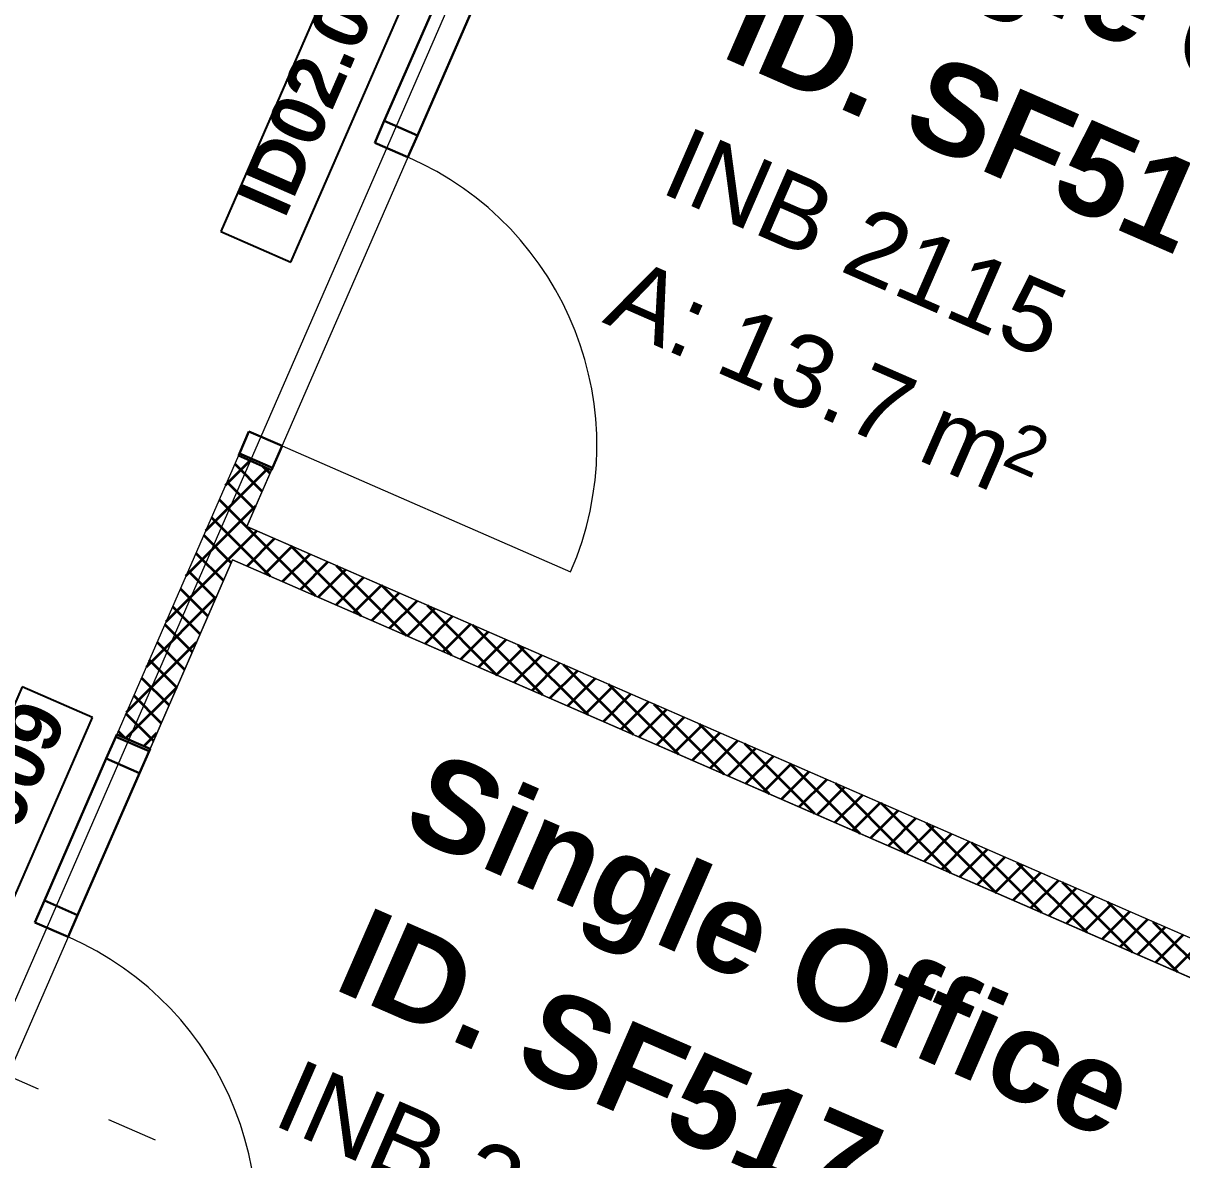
# Model space of a CAD drawing. Header units: millimetres. Extents: x -37281 to 954596, y -59787 to 956680.
# Drawn here: x 4136 to 7339, y -7704 to -4564 of the extents above; entities that cross this region are included whole.
import ezdxf
from ezdxf.enums import TextEntityAlignment as Align

# ---------------------------------------------------------------- set-up
doc = ezdxf.new("R2010")
doc.units = ezdxf.units.MM
doc.header["$MEASUREMENT"] = 0
doc.linetypes.add('Double Dashed', pattern=[1093.611073, 529.166651, -211.666656, 141.111112, -211.666656])
for name, color, linetype in [('New_A-05-M_Gross_Int_Circulation', 7, 'Continuous'), ('New_A-15-MG_Structural_Grid_Phase_2', 7, 'Continuous'), ('New_A-25-M_Wall_Int', 7, 'Continuous'), ('New_A-35-M_FFE-Zone', 7, 'Continuous'), ('New_ArchiCAD Door Markers', 7, 'Continuous'), ('New_ArchiCAD Doors', 7, 'Continuous')]:
    doc.layers.add(name, color=color, linetype=linetype)
for name, color, linetype, lineweight, true_color in [('New_A-05-M_Gross_Int_Circulation_Pen_No__74', 7, 'Continuous', 20, 0x606060), ('New_A-15-MG_Structural_Grid_Phase_2_Pen_No__222', 7, 'Continuous', 13, 0x65af33), ('New_A-35-M_FFE-Zone_Pen_No__74', 7, 'Continuous', 20, 0x606060), ('New_ArchiCAD Doors_Pen_No__43', 7, 'Continuous', 30, 0x444444), ('New_ArchiCAD Doors_Pen_No__63', 7, 'Continuous', 20, 0x606060)]:
    doc.layers.add(name, color=color, linetype=linetype, lineweight=lineweight, true_color=true_color)
for name, color, linetype, lineweight in [('New_A-25-M_Wall_Int_Pen_No__1', 7, 'Continuous', 13), ('New_A-25-M_Wall_Int_Pen_No__155', 5, 'Continuous', 35), ('New_ArchiCAD Door Markers_Pen_No__1', 7, 'Continuous', 13), ('New_ArchiCAD Door Markers_Pen_No__5', 7, 'Continuous', 25), ('New_ArchiCAD Doors_Pen_No__1', 7, 'Continuous', 13), ('New_ArchiCAD Zone Stamps_Pen_No__9', 7, 'Continuous', 13)]:
    doc.layers.add(name, color=color, linetype=linetype, lineweight=lineweight)
doc.styles.add('GENERATED_STYLE_1', font='')
doc.styles.add('GENERATED_STYLE_2', font='')
doc.styles.add('GENERATED_STYLE_3', font='')
doc.styles.add('GENERATED_STYLE_4', font='')
doc.styles.get('GENERATED_STYLE_1').set_extended_font_data('Swis721 BT', bold=True)
doc.styles.get('GENERATED_STYLE_2').set_extended_font_data('Arial', bold=True)
doc.styles.get('GENERATED_STYLE_3').set_extended_font_data('Arial')
doc.styles.get('GENERATED_STYLE_4').set_extended_font_data('Swis721 BT')
pattern_1 = [(45, (0, 0), (-35.35534, 35.35534), []), (135, (0, 0), (35.35534, 35.35534), [])]

# ---------------------------------------------------------------- blocks, each defined once
blk = doc.blocks.new('Corridor 03-Second_INB 2158_8_3', base_point=(54.1, -14767.2))
at = {"layer": 'New_A-05-M_Gross_Int_Circulation_Pen_No__74', "linetype": 'Continuous'}
blk.add_line((-4600.5, -27249.5), (6195.4, -2490.9), dxfattribs=at)
at = {"layer": 'New_ArchiCAD Zone Stamps_Pen_No__9'}
for tag, height, style, p in [('zoneNameLine2', 250, 'GENERATED_STYLE_2', (-1206.8, -16020.4)), ('ROOM_NAME', 250, 'GENERATED_STYLE_2', (-1638.9, -15832)), ('DUMMY_650', 200, 'GENERATED_STYLE_3', (-67.1, -15557.7)), ('measuredAreaCode', 200, 'GENERATED_STYLE_3', (-414.5, -16354.4)), ('ROOM_NUMBER', 200, 'GENERATED_STYLE_3', (-774.6, -16197.4)), ('DUMMY_651', 133.3, 'GENERATED_STYLE_3', (54.7, -15263.2)), ('DUMMY_649', 200, 'GENERATED_STYLE_3', (-280.5, -16047))]:
    blk.add_attdef(tag, text='', height=height, rotation=66.4404, dxfattribs=dict(at, style=style)).set_placement(p, align=Align.TOP_LEFT)
blk = doc.blocks.new('Single Office_INB 2115_9_3', base_point=(8057.8, -4933.2))
at = {"layer": 'New_A-35-M_FFE-Zone_Pen_No__74', "linetype": 'Continuous'}
for p, q in [((6092.3, -2887.2), (4754.7, -5954.6)), ((4754.7, -5954.6), (8511.8, -7592.8))]:
    blk.add_line(p, q, dxfattribs=at)
at = {"layer": 'New_ArchiCAD Zone Stamps_Pen_No__9'}
for tag, height, style, p in [('ROOM_NAME', 250, 'GENERATED_STYLE_2', (6347.7, -3992.9)), ('zoneNameLine2', 250, 'GENERATED_STYLE_2', (6159.3, -4425.1)), ('ROOM_NUMBER', 200, 'GENERATED_STYLE_3', (5970.9, -4845.8)), ('measuredAreaCode', 200, 'GENERATED_STYLE_3', (5813.8, -5205.9)), ('DUMMY_649', 200, 'GENERATED_STYLE_3', (6121.2, -5339.9)), ('DUMMY_650', 200, 'GENERATED_STYLE_3', (6610.6, -5553.3)), ('DUMMY_651', 133.3, 'GENERATED_STYLE_3', (6889.9, -5659.9))]:
    blk.add_attdef(tag, text='', height=height, rotation=336.4404, dxfattribs=dict(at, style=style)).set_placement(p, align=Align.TOP_LEFT)
blk = doc.blocks.new('Single Office_INB 2114_10_3', base_point=(5777.8, -7983.6))
at = {"layer": 'New_A-35-M_FFE-Zone_Pen_No__74', "linetype": 'Continuous'}
for p, q in [((4714.8, -6046.2), (3815.4, -8108.7)), ((8446.4, -7673.4), (4714.8, -6046.2))]:
    blk.add_line(p, q, dxfattribs=at)
at = {"layer": 'New_ArchiCAD Zone Stamps_Pen_No__9'}
for tag, height, style, p in [('ROOM_NAME', 250, 'GENERATED_STYLE_2', (5276.7, -6568.6)), ('zoneNameLine2', 250, 'GENERATED_STYLE_2', (5088.2, -7000.8)), ('ROOM_NUMBER', 200, 'GENERATED_STYLE_3', (4899.8, -7421.5)), ('measuredAreaCode', 200, 'GENERATED_STYLE_3', (4742.8, -7781.6)), ('DUMMY_649', 200, 'GENERATED_STYLE_3', (5050.2, -7915.6)), ('DUMMY_650', 200, 'GENERATED_STYLE_3', (5399.7, -8068)), ('DUMMY_651', 133.3, 'GENERATED_STYLE_3', (5679, -8174.6))]:
    blk.add_attdef(tag, text='', height=height, rotation=336.4404, dxfattribs=dict(at, style=style)).set_placement(p, align=Align.TOP_LEFT)
blk = doc.blocks.new('Wall_120_3', base_point=(4663.1, -5914.6))
at = {"layer": 'New_A-25-M_Wall_Int_Pen_No__155', "linetype": 'Continuous'}
h = blk.add_hatch(dxfattribs=at)
h.set_pattern_fill('Grid_5x5_Diagonal_0003', color=256, style=0, pattern_type=2)
h.set_pattern_definition(pattern_1)
h.paths.add_polyline_path([(4720.8, -6032.5), (4714.8, -6046.2), (8463.8, -7681), (8469.8, -7667.3), (8471, -7664.5), (8496.6, -7605.9), (8497.8, -7603.1), (8503.8, -7589.4), (4754.7, -5954.6), (4748.7, -5968.3), (4747.5, -5971.1), (4722, -6029.7)])
at = {"layer": 'New_A-25-M_Wall_Int_Pen_No__1', "linetype": 'Continuous', "flags": 128}
for points in [[(8503.8, -7589.4), (4754.7, -5954.6)], [(4714.8, -6046.2), (8463.8, -7681)], [(8471, -7664.5), (8496.6, -7605.9)], [(8496.6, -7605.9), (8497.8, -7603.1)], [(8463.8, -7681), (8469.8, -7667.3)], [(8469.8, -7667.3), (8471, -7664.5)]]:
    blk.add_lwpolyline(points, dxfattribs=at)
blk = doc.blocks.new('Door Stamp 17[16]_3', base_point=(4093.5, -7220.8))
at = {"layer": 'New_ArchiCAD Door Markers_Pen_No__5', "linetype": 'Continuous'}
for p, q in [((4133.6, -6397.7), (3743, -7293.4)), ((4327.7, -6482.4), (4133.6, -6397.7)), ((3937.1, -7378), (4327.7, -6482.4)), ((3937.1, -7378), (4327.7, -6482.4)), ((3743, -7293.4), (3937.1, -7378))]:
    blk.add_line(p, q, dxfattribs=at)
at = {"layer": 'New_ArchiCAD Door Markers_Pen_No__1', "style": 'GENERATED_STYLE_1'}
blk.add_attdef('AC_WIDO_ID', text='', height=150, rotation=66.4404, dxfattribs=at).set_placement((3960.6, -7279.9), align=Align.BOTTOM_LEFT)
blk = doc.blocks.new('Door with Sidelight on Side 2 19[17]_3')
at = {"layer": 'New_ArchiCAD Doors_Pen_No__1', "linetype": 'Continuous'}
for p, q in [((4395.3, -6528.8), (4409, -6534.8)), ((4409, -6534.8), (4411.8, -6536)), ((4411.8, -6536), (4429.2, -6543.5)), ((4429.2, -6543.5), (4452.1, -6553.5)), ((4452.1, -6553.5), (4470.4, -6561.5)), ((4470.4, -6561.5), (4473.2, -6562.7)), ((4473.2, -6562.7), (4486.9, -6568.7)), ((3791.7, -7912.9), (3805.5, -7918.9)), ((3805.5, -7918.9), (3808.2, -7920.1)), ((3808.2, -7920.1), (3825.6, -7927.7)), ((3825.6, -7927.7), (3848.6, -7937.7)), ((3848.6, -7937.7), (3866.9, -7945.7)), ((3866.9, -7945.7), (3869.6, -7946.9)), ((3869.6, -7946.9), (3883.4, -7952.9))]:
    blk.add_line(p, q, dxfattribs=at)
at = {"layer": 'New_ArchiCAD Doors_Pen_No__43', "linetype": 'Continuous'}
for p, q in [((4392.5, -6535.2), (4395.3, -6528.8)), ((4486.9, -6568.7), (4395.3, -6528.8)), ((4392.5, -6535.2), (4366.1, -6595.7)), ((4484.1, -6575.1), (4392.5, -6535.2)), ((4366.1, -6595.7), (4195, -6988)), ((4457.8, -6635.6), (4366.1, -6595.7)), ((4366.1, -6595.7), (4457.8, -6635.6)), ((4457.8, -6635.6), (4484.1, -6575.1)), ((4484.1, -6575.1), (4486.9, -6568.7)), ((4286.7, -7028), (4457.8, -6635.6)), ((4195, -6988), (4168.6, -7048.5)), ((4195, -6988), (4286.7, -7028)), ((4286.7, -7028), (4195, -6988)), ((4260.3, -7088.5), (4286.7, -7028)), ((4168.6, -7048.5), (4260.3, -7088.5)), ((3820.9, -7846), (3794.5, -7906.5)), ((3912.6, -7885.9), (3820.9, -7846)), ((3794.5, -7906.5), (3791.7, -7912.9)), ((3794.5, -7906.5), (3886.2, -7946.4)), ((3886.2, -7946.4), (3912.6, -7885.9)), ((3883.4, -7952.9), (3791.7, -7912.9)), ((3886.2, -7946.4), (3883.4, -7952.9))]:
    blk.add_line(p, q, dxfattribs=at)
at = {"layer": 'New_ArchiCAD Doors_Pen_No__63', "linetype": 'Continuous'}
blk.add_line((3912.6, -7885.9), (4710.1, -8233.7), dxfattribs=at)
blk.add_arc((3912.6, -7885.9), 870, 336.4404, 66.4404, dxfattribs=at)
at = {"layer": 'New_ArchiCAD Door Markers'}
ref = blk.add_blockref('Door Stamp 17[16]_3', (4093.5, -7220.8), dxfattribs=at)
ref.add_attrib('AC_WIDO_ID', 'ID02.009', dxfattribs={"layer": 'New_ArchiCAD Door Markers_Pen_No__1', "color": 7, "height": 150, "rotation": 66.4404, "style": 'GENERATED_STYLE_1'}).set_placement((3960.6, -7279.9), align=Align.BOTTOM_LEFT)
blk = doc.blocks.new('Door Stamp 17[17]_3', base_point=(5032.8, -5066.7))
at = {"layer": 'New_ArchiCAD Door Markers_Pen_No__5', "linetype": 'Continuous'}
for p, q in [((5072.9, -4243.6), (4682.3, -5139.3)), ((5267, -4328.2), (5072.9, -4243.6)), ((4876.4, -5223.9), (5267, -4328.2)), ((4876.4, -5223.9), (5267, -4328.2)), ((4682.3, -5139.3), (4876.4, -5223.9))]:
    blk.add_line(p, q, dxfattribs=at)
at = {"layer": 'New_ArchiCAD Door Markers_Pen_No__1', "style": 'GENERATED_STYLE_1'}
blk.add_attdef('AC_WIDO_ID', text='', height=150, rotation=66.4404, dxfattribs=at).set_placement((4899.9, -5125.4), align=Align.BOTTOM_LEFT)
blk = doc.blocks.new('Door with Sidelight on Side 2 19[18]_3')
at = {"layer": 'New_ArchiCAD Doors_Pen_No__1', "linetype": 'Continuous'}
for p, q in [((5334.6, -4374.6), (5348.3, -4380.6)), ((5348.3, -4380.6), (5351.1, -4381.8)), ((5351.1, -4381.8), (5368.5, -4389.4)), ((5368.5, -4389.4), (5391.4, -4399.4)), ((5391.4, -4399.4), (5409.7, -4407.4)), ((5409.7, -4407.4), (5412.5, -4408.6)), ((5412.5, -4408.6), (5426.2, -4414.6)), ((4731, -5758.8), (4744.8, -5764.8)), ((4744.8, -5764.8), (4747.5, -5766)), ((4747.5, -5766), (4764.9, -5773.6)), ((4764.9, -5773.6), (4787.9, -5783.6)), ((4787.9, -5783.6), (4806.2, -5791.5)), ((4806.2, -5791.5), (4808.9, -5792.7)), ((4808.9, -5792.7), (4822.7, -5798.7))]:
    blk.add_line(p, q, dxfattribs=at)
at = {"layer": 'New_ArchiCAD Doors_Pen_No__43', "linetype": 'Continuous'}
for p, q in [((5331.8, -4381.1), (5305.4, -4441.6)), ((5331.8, -4381.1), (5334.6, -4374.6)), ((5423.4, -4421), (5331.8, -4381.1)), ((5426.2, -4414.6), (5334.6, -4374.6)), ((5423.4, -4421), (5426.2, -4414.6)), ((5305.4, -4441.6), (5134.3, -4833.9)), ((5397.1, -4481.5), (5305.4, -4441.6)), ((5305.4, -4441.6), (5397.1, -4481.5)), ((5397.1, -4481.5), (5423.4, -4421)), ((5226, -4873.8), (5397.1, -4481.5)), ((5134.3, -4833.9), (5107.9, -4894.4)), ((5134.3, -4833.9), (5226, -4873.8)), ((5226, -4873.8), (5134.3, -4833.9)), ((5107.9, -4894.4), (5199.6, -4934.3)), ((5199.6, -4934.3), (5226, -4873.8)), ((4760.2, -5691.9), (4733.8, -5752.4)), ((4851.9, -5731.8), (4760.2, -5691.9)), ((4825.5, -5792.3), (4851.9, -5731.8)), ((4733.8, -5752.4), (4731, -5758.8)), ((4822.7, -5798.7), (4731, -5758.8)), ((4733.8, -5752.4), (4825.5, -5792.3)), ((4825.5, -5792.3), (4822.7, -5798.7))]:
    blk.add_line(p, q, dxfattribs=at)
at = {"layer": 'New_ArchiCAD Doors_Pen_No__63', "linetype": 'Continuous'}
blk.add_line((4851.9, -5731.8), (5649.4, -6079.6), dxfattribs=at)
blk.add_arc((4851.9, -5731.8), 870, 336.4404, 66.4404, dxfattribs=at)
at = {"layer": 'New_ArchiCAD Door Markers'}
ref = blk.add_blockref('Door Stamp 17[17]_3', (5032.8, -5066.7), dxfattribs=at)
ref.add_attrib('AC_WIDO_ID', 'ID02.008', dxfattribs={"layer": 'New_ArchiCAD Door Markers_Pen_No__1', "color": 7, "height": 150, "rotation": 66.4404, "style": 'GENERATED_STYLE_1'}).set_placement((4899.9, -5125.4), align=Align.BOTTOM_LEFT)
blk = doc.blocks.new('Wall_140_3', base_point=(-1916.9, -21004.6))
at = {"layer": 'New_A-25-M_Wall_Int_Pen_No__155', "linetype": 'Continuous'}
h = blk.add_hatch(dxfattribs=at)
h.set_pattern_fill('Grid_5x5_Diagonal_0003', color=256, style=0, pattern_type=2)
h.set_pattern_definition(pattern_1)
h.paths.add_polyline_path([(4395.3, -6528.8), (4409, -6534.8), (4411.8, -6536), (4429.2, -6543.5), (4452.1, -6553.5), (4470.4, -6561.5), (4473.2, -6562.7), (4486.9, -6568.7), (4714.8, -6046.2), (4720.8, -6032.5), (4722, -6029.7), (4747.5, -5971.1), (4748.7, -5968.3), (4754.7, -5954.6), (4822.7, -5798.7), (4808.9, -5792.7), (4806.2, -5791.5), (4787.9, -5783.6), (4764.9, -5773.6), (4747.5, -5766), (4744.8, -5764.8), (4731, -5758.8)])
at = {"layer": 'New_A-25-M_Wall_Int_Pen_No__1', "linetype": 'Continuous'}
for p, q in [((4731, -5758.8), (4744.8, -5764.8)), ((4744.8, -5764.8), (4747.5, -5766)), ((4747.5, -5766), (4764.9, -5773.6)), ((4764.9, -5773.6), (4787.9, -5783.6)), ((4787.9, -5783.6), (4806.2, -5791.5)), ((4806.2, -5791.5), (4808.9, -5792.7)), ((4808.9, -5792.7), (4822.7, -5798.7)), ((4395.3, -6528.8), (4409, -6534.8)), ((4409, -6534.8), (4411.8, -6536)), ((4411.8, -6536), (4429.2, -6543.5)), ((4429.2, -6543.5), (4452.1, -6553.5)), ((4452.1, -6553.5), (4470.4, -6561.5)), ((4470.4, -6561.5), (4473.2, -6562.7)), ((4473.2, -6562.7), (4486.9, -6568.7))]:
    blk.add_line(p, q, dxfattribs=at)
at = {"layer": 'New_A-25-M_Wall_Int_Pen_No__1', "linetype": 'Continuous', "flags": 128}
for points in [[(4731, -5758.8), (4395.3, -6528.8)], [(4754.7, -5954.6), (4822.7, -5798.7)], [(4486.9, -6568.7), (4714.8, -6046.2)]]:
    blk.add_lwpolyline(points, dxfattribs=at)
at = {"layer": 'New_ArchiCAD Doors', "color": 251, "linetype": 'Continuous', "lineweight": 20, "true_color": 0x606060}
for name in ['Door with Sidelight on Side 2 19[18]_3', 'Door with Sidelight on Side 2 19[17]_3']:
    blk.add_blockref(name, (0, 0), dxfattribs=at)
blk = doc.blocks.new('Standard grid marker[57]_3', base_point=(18901.3, -13928.7))
at = {"layer": 'New_A-15-MG_Structural_Grid_Phase_2_Pen_No__222', "linetype": 'Double Dashed'}
blk.add_line((16208.4, -12754.5), (-8504.1, -1978.6), dxfattribs=at)
at = {"layer": 'New_A-15-MG_Structural_Grid_Phase_2_Pen_No__222', "style": 'GENERATED_STYLE_4'}
for tag, p in [('AC_MarkerText_1_1', (-11655.4, -561.1)), ('AC_MarkerText_1_0', (19359.6, -14085.2))]:
    blk.add_attdef(tag, text='', height=350, rotation=336.4404, dxfattribs=at).set_placement(p, align=Align.MIDDLE_CENTER)

msp = doc.modelspace()

# ---------------------------------------------------------------- block references
at = {"layer": 'New_A-05-M_Gross_Int_Circulation', "linetype": 'Continuous'}
msp.add_blockref('Corridor 03-Second_INB 2158_8_3', (54.1, -14767.2), dxfattribs=at)
at = {"layer": 'New_A-15-MG_Structural_Grid_Phase_2', "color": 8, "linetype": 'Continuous', "lineweight": 15}
msp.add_blockref('Standard grid marker[57]_3', (18901.3, -13928.7), dxfattribs=at)
at = {"layer": 'New_A-25-M_Wall_Int', "color": 250, "lineweight": 50, "true_color": 0x2a2a2a}
for name, p in [('Wall_140_3', (-1916.9, -21004.6)), ('Wall_120_3', (4663.1, -5914.6))]:
    msp.add_blockref(name, p, dxfattribs=at)
at = {"layer": 'New_A-35-M_FFE-Zone', "linetype": 'Continuous'}
ref = msp.add_blockref('Single Office_INB 2115_9_3', (8057.8, -4933.2), dxfattribs=at)
ref.add_attrib('ROOM_NAME', 'Single Office', dxfattribs={"layer": 'New_ArchiCAD Zone Stamps_Pen_No__9', "color": 7, "height": 250, "rotation": 336.4404, "style": 'GENERATED_STYLE_2'}).set_placement((6347.7, -3992.9), align=Align.TOP_LEFT)
ref.add_attrib('ROOM_NUMBER', 'INB 2115', dxfattribs={"layer": 'New_ArchiCAD Zone Stamps_Pen_No__9', "color": 7, "height": 200, "rotation": 336.4404, "style": 'GENERATED_STYLE_3'}).set_placement((5970.9, -4845.8), align=Align.TOP_LEFT)
ref.add_attrib('zoneNameLine2', 'ID. SF516', dxfattribs={"layer": 'New_ArchiCAD Zone Stamps_Pen_No__9', "color": 7, "height": 250, "rotation": 336.4404, "style": 'GENERATED_STYLE_2'}).set_placement((6159.3, -4425.1), align=Align.TOP_LEFT)
ref.add_attrib('measuredAreaCode', 'A: ', dxfattribs={"layer": 'New_ArchiCAD Zone Stamps_Pen_No__9', "color": 7, "height": 200, "rotation": 336.4404, "style": 'GENERATED_STYLE_3'}).set_placement((5813.8, -5205.9), align=Align.TOP_LEFT)
ref.add_attrib('DUMMY_649', '13.7', dxfattribs={"layer": 'New_ArchiCAD Zone Stamps_Pen_No__9', "color": 7, "height": 200, "rotation": 336.4404, "style": 'GENERATED_STYLE_3'}).set_placement((6121.2, -5339.9), align=Align.TOP_LEFT)
ref.add_attrib('DUMMY_650', ' m', dxfattribs={"layer": 'New_ArchiCAD Zone Stamps_Pen_No__9', "color": 7, "height": 200, "rotation": 336.4404, "style": 'GENERATED_STYLE_3'}).set_placement((6610.6, -5553.3), align=Align.TOP_LEFT)
ref.add_attrib('DUMMY_651', '2', dxfattribs={"layer": 'New_ArchiCAD Zone Stamps_Pen_No__9', "color": 7, "height": 133.3, "rotation": 336.4404, "style": 'GENERATED_STYLE_3'}).set_placement((6889.9, -5659.9), align=Align.TOP_LEFT)
ref = msp.add_blockref('Single Office_INB 2114_10_3', (5777.8, -7983.6), dxfattribs=at)
ref.add_attrib('ROOM_NAME', 'Single Office', dxfattribs={"layer": 'New_ArchiCAD Zone Stamps_Pen_No__9', "color": 7, "height": 250, "rotation": 336.4404, "style": 'GENERATED_STYLE_2'}).set_placement((5276.7, -6568.6), align=Align.TOP_LEFT)
ref.add_attrib('ROOM_NUMBER', 'INB 2114', dxfattribs={"layer": 'New_ArchiCAD Zone Stamps_Pen_No__9', "color": 7, "height": 200, "rotation": 336.4404, "style": 'GENERATED_STYLE_3'}).set_placement((4899.8, -7421.5), align=Align.TOP_LEFT)
ref.add_attrib('zoneNameLine2', 'ID. SF517', dxfattribs={"layer": 'New_ArchiCAD Zone Stamps_Pen_No__9', "color": 7, "height": 250, "rotation": 336.4404, "style": 'GENERATED_STYLE_2'}).set_placement((5088.2, -7000.8), align=Align.TOP_LEFT)

doc.saveas('drawing.dxf')
